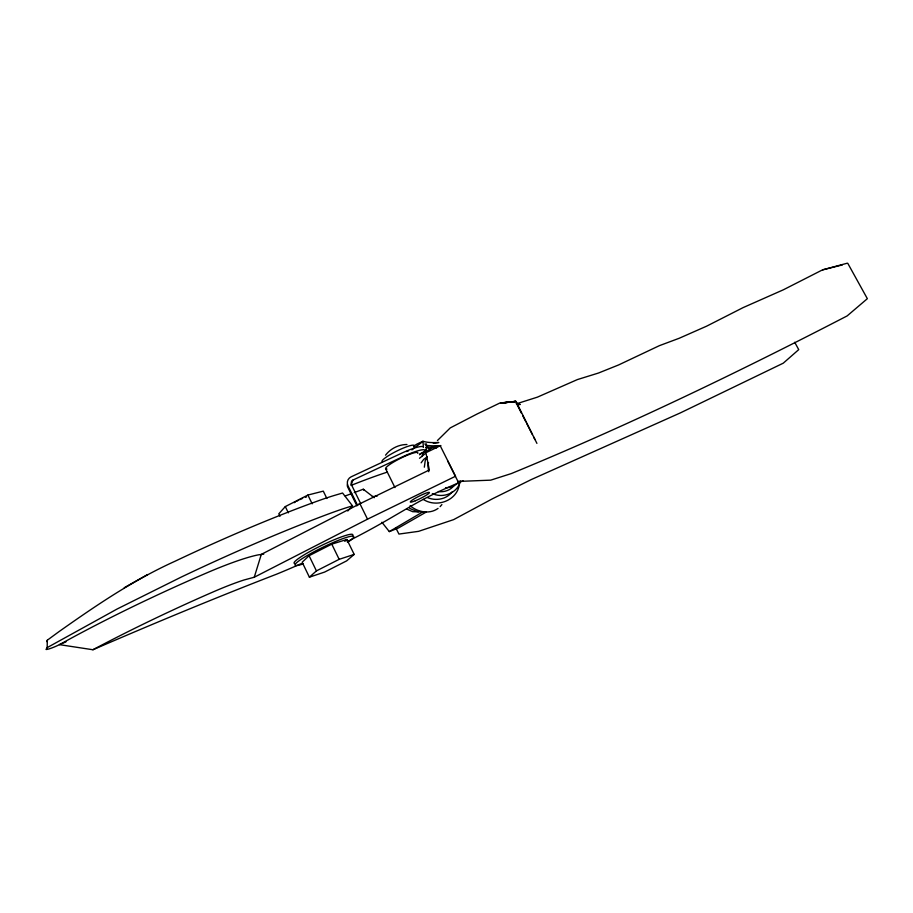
<?xml version="1.0" encoding="UTF-8"?>
<svg xmlns="http://www.w3.org/2000/svg" width="913" height="913" viewBox="0 0 913 913"><rect width="100%" height="100%" fill="white"/><g stroke="black" fill="none" stroke-linecap="round" stroke-linejoin="round"><path stroke-width="1.37" d="M424.328 467.205L425.253 460.506L427.295 456.705M65.987 641.828L59.448 644.646A11.378 1.506 -24.3 0 1 46.004 649.463L47.168 647.637L47.316 640.196L59.025 631.613C95.888 605.593 133.481 580.006 174.725 561.381A250.961 32.685 -25.2 0 1 222.076 539.686A255.72 33.199 -25.2 0 1 316.674 501.374A114.171 16.172 -25.5 0 1 333.576 495.679L342.569 493.02L352.498 505.848L347.773 510.995M419.478 454.777L426.36 449.926L426.428 443.912L424.762 444.06M347.339 484.643L347.305 485.625A4.074 3.549 47.3 0 0 347.727 487.108L356.926 505.859M459.433 483.434C458.029 500.427 436.734 508.37 423.221 499.343M428.539 462.537L427.9 466.087L428.768 471.724M422.046 456.534L423.118 452.848C424.75 452.3 435.341 447.153 429.932 447.187A314.939 50.694 -28.5 0 1 426.382 447.381M254.259 577.233L261.312 554.362L359.927 503.736L429.338 470.001L425.915 452.722L440.226 445.784L455.53 476.244L367.517 519.177L254.259 577.233L244.125 579.96A66.957 7.966 -25.3 0 0 218.549 589.615L213.562 591.75A197.174 21.49 -25.3 0 0 178.4 607.487L166.463 613.045A197.482 21.524 -25.3 0 0 97.018 647.568L92.921 649.748L59.448 644.646L70.575 638.541A212.558 25.404 -25.1 0 1 144.699 600.959L157.687 594.854A212.558 25.404 -25.1 0 1 209.02 571.926A83.072 10.842 -25.1 0 1 258.425 554.842L263.754 554.134M460.449 481.037C457.755 493.077 443.079 498.715 432.351 493.568M426.36 449.926L424.933 450.257A27.55 4.177 -26.4 0 0 402.713 456.74L352.92 480.078L351.026 485.408L358.09 482.646A157.846 21.638 -25.7 0 1 387.295 472.112M437.418 440.545L450.246 427.912L477.259 413.909L499.97 402.964L516.005 401.423L536.912 443.376M421.144 462.823L423.678 459.399L427.124 456.911M124.248 587.721L147.598 574.539M406.936 444.505C398.65 444.528 390.536 448.58 385.537 455.188M454.263 485.317C450.645 490.19 444.254 492.438 438.343 491.559M440.123 506.647L441.903 504.581M452.129 491.867C446.617 499.343 435.9 501.191 427.615 497.631M459.239 481.391C456.055 485.568 450.771 487.85 445.555 487.69M326.9 498.532L323.293 491.137L307.898 495.051L285.312 506.578L278.807 513.814L279.994 516.29M419.512 458.269L425.39 453.487M309.073 555.709L302.169 562.225L309.393 577.187L324.617 572.074L346.678 560.856L354.187 554.408L346.894 539.469L331.784 544.148L309.073 555.709L316.423 570.899L309.393 577.187M47.316 640.196L46.746 641.588M344.783 541.375L346.894 539.469M438.057 508.404C429.624 514.555 417.64 512.182 410.097 505.711M381.896 522.247L389.303 531.594L422.491 512.079M47.168 647.637L117.241 608.948L181.39 577.005A259.315 31.099 -25.3 0 1 230.51 554.339A264.416 31.613 -25.3 0 1 328.429 513.985A122.525 15.978 -25.6 0 1 346.461 507.708L352.498 505.848M352.92 480.078L352.452 480.364A3.492 3.412 -69.8 0 0 351.539 481.277L351.106 484.038L360.669 503.577L357.405 504.98L347.979 485.784A6.87 6.733 5.5 0 1 351.185 476.803L401.081 453.441A27.538 4.245 -26.4 0 1 423.404 447.267L422.936 441.264L416.876 444.117A49.085 7.977 -26.3 0 1 413.543 446.195M426.268 512.033L398.319 528.045L389.303 531.594M316.423 570.899L339.168 559.327L354.187 554.408M463.096 480.831L447.986 487.439A46.677 5.478 -26.5 0 0 411.592 505.848L388.356 519.371A130.388 16.765 -25.9 0 1 347.123 541.729M92.921 649.748L105.828 644.179A610.466 50.112 -24.9 0 1 276.685 574.14A130.388 16.765 -25.9 0 0 301.256 563.629M423.118 452.848L419.9 453.738M345.228 495.976L351.676 493.568M354.255 492.598L363.283 489.22L374.239 497.722M516.347 403.831L537.358 397.166L577.415 379.568L598.46 373.04L618.603 364.949L659.334 345.685L679.204 338.267L706.605 326.181L743.136 307.601L783.331 289.809L822.442 269.906L847.07 263.252L847.743 263.264L867.35 298.688L847.138 315.921C737.282 372.789 625.69 426.542 511.257 473.596L490.703 480.158L458.132 481.436M822.693 269.837L842.334 264.941M431.45 447.096L440.899 445.612L435.786 445.909M433.31 443.341L438.811 442.52M418.884 511.851L412.756 511.702L406.639 509.043M424.613 511.759L417.138 511.588L409.686 508.381M517.58 404.664L520.262 404.482L516.267 403.078L521.414 413.133M431.495 447.895L436.574 447.929M428.368 445.647L425.846 445.259M426.759 447.302L430.285 449.561M363.283 489.22L364.173 490.429M794.709 342.261L798.727 349.633L783.274 363.169L680.47 412.847L531.309 479.553L492.495 498.76L453.59 519.645L418.633 531.332L398.947 534.071L395.808 527.931M522.704 415.643L525.922 421.932M526.561 423.187L532.382 434.542M533.683 437.065L534.972 439.587M447.655 460.928L457.938 481.391M385.594 468.677L394.975 487.599M359.927 503.736L367.517 519.177M307.898 495.051L312.166 503.816M331.784 544.148L339.168 559.327M285.312 506.578L288.337 512.844M294.203 502.686A10.477 1.643 -25.7 0 1 295.413 501.956M296.736 501.203A10.477 1.643 -25.7 0 1 298.163 500.45M299.635 499.708A10.477 1.643 -25.7 0 1 302.614 498.372M305.364 497.311A10.477 1.643 -25.7 0 1 306.574 496.912M377.297 495.976A77.228 10.899 -26.6 0 1 372.333 496.615M295.184 563.583A32.606 3.914 -25.9 0 1 321.684 545.415A32.606 3.914 -25.9 0 1 352.521 535.669M303.321 563.892A32.617 3.869 -26 0 1 302.899 558.174A32.617 3.869 -26 0 1 343.277 538.487A32.617 3.869 -26 0 1 347.842 542.185M382.227 461.727A17.963 2.83 -26.4 0 1 397.623 450.645A17.963 2.83 -26.4 0 1 414.194 446.172M406.639 451.547A17.975 2.785 -26.4 0 1 408.465 450.862M411.66 449.801A17.975 2.785 -26.4 0 1 412.996 449.458M413.772 448.078A38.882 6.22 -26.3 0 0 422.936 441.264L424.031 441.572A303.242 48.697 -28.5 0 0 438.423 442.44M436.003 445.784A303.07 48.184 -28.4 0 1 428.539 445.544M427.558 446.834A7.635 1.175 -26.6 0 1 425.903 447.758M386.975 469.122A17.975 2.739 -26.4 0 1 399.243 458.954A17.975 2.739 -26.4 0 1 417.789 453.362M515.309 401.4L501.751 403.09L516.005 401.423L500.86 403.032L515.309 401.4M415.324 500.769A10.636 1.312 -26.5 0 0 429.43 492.552A10.636 1.312 -26.5 0 0 414.936 498.418A10.636 1.312 -26.5 0 0 415.324 500.769"/></g></svg>
